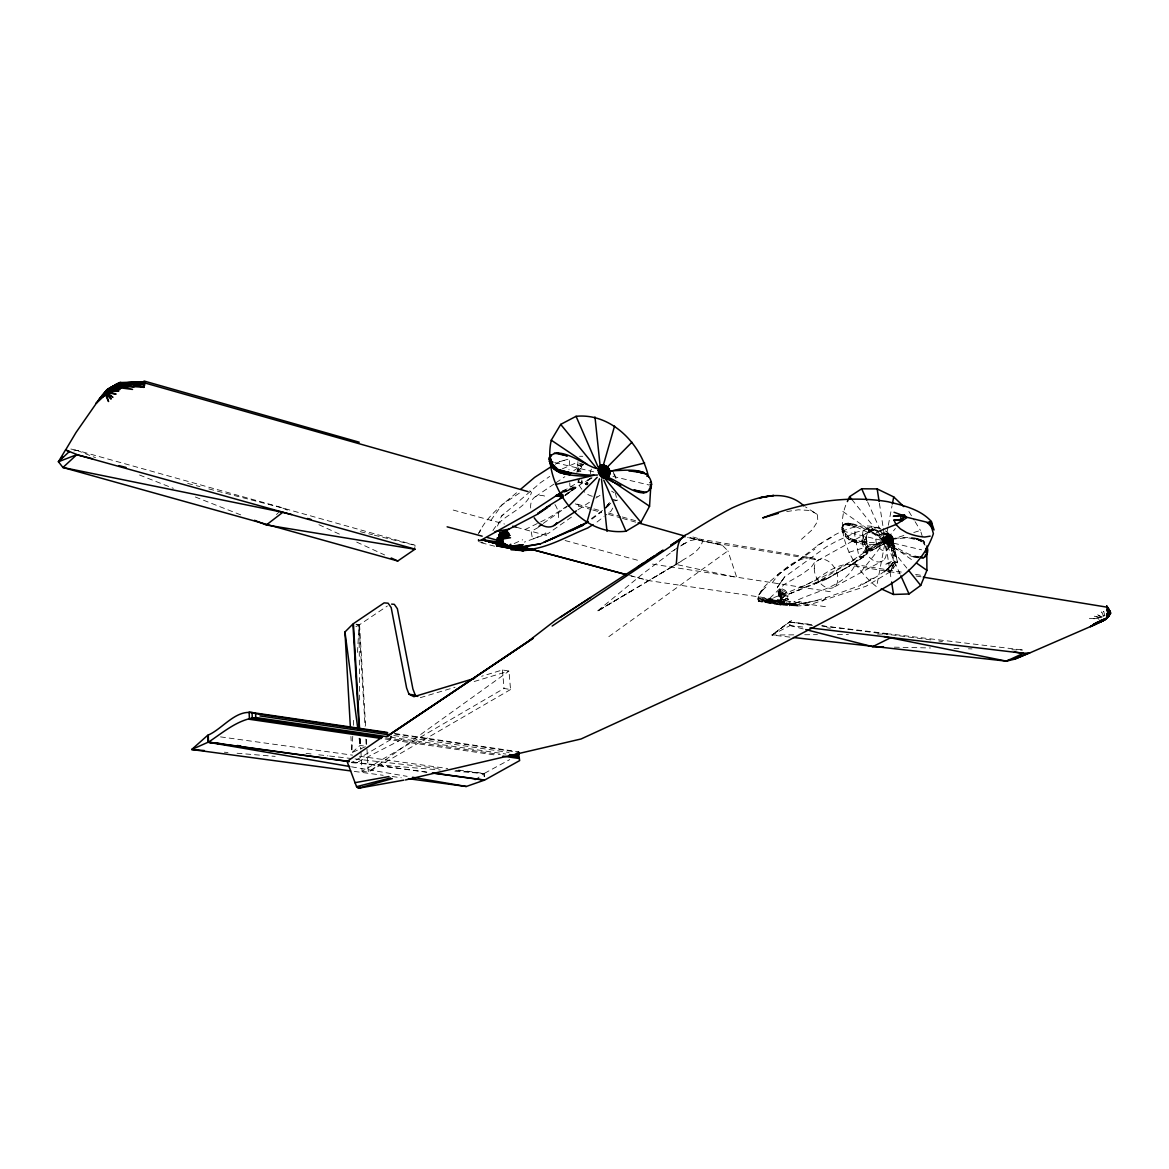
<?xml version="1.0" encoding="UTF-8"?>
<svg xmlns="http://www.w3.org/2000/svg" width="1169" height="1169" viewBox="0 0 1169 1169"><rect width="100%" height="100%" fill="white"/><g stroke="black" fill="none" stroke-linecap="round" stroke-linejoin="round"><path stroke-width="0.75" stroke-dasharray="5 3.75" d="M887.972 527.029L876.604 586.765C852.785 568.017 833.497 533.093 846.59 503.225M880.754 528.607C843.273 514.959 808.597 556.576 779.84 572.664C772.168 580.774 757.278 588.591 758.316 601.29L798.179 605.951L781.593 603.628L779.738 589.6L782.324 588.781L785.334 590.447L787.643 593.954L780.395 596.994L781.593 603.628L798.179 605.951L808.524 605.104L865.922 586.283L890.457 571.685L897.485 562.742L894.051 545.251L885.795 534.803L889.039 533.663L891.742 536.892L893.496 541.992L891.772 537.813M879.161 528.169L871.358 526.941L864.432 529.309L862.795 531.807L862.664 534.861L864.739 539.815L865.893 551.388L867.982 552.776L868.991 551.929L867.53 544.462L860.574 539.596L867.281 543.205L864.607 544.637L868.333 548.568L868.991 551.929L863.014 552.031L863.306 557.072L850.886 565.255L824.876 579.882L784.867 595.664L779.226 600.837L776.552 600.428L781.36 603.467L770.707 599.551L759.879 601.582L759.675 600.355L758.067 599.989L759.061 597.023L757.892 599.2L779.591 602.371L788.447 599.376L787.497 598.002L778.978 601.801L758.067 599.989M854.963 531.354L854.773 535.256L858.864 556.298L860.764 558.724L850.886 565.255L867.982 552.776L863.014 552.031L863.306 557.072L861.436 556.736L850.886 565.255M352.76 736.251L351.825 752.661L366.262 746.333L360.023 745.442L351.825 752.661L350.905 736.441M353.374 725.321L353.681 719.856M357.495 652.419L359.044 625.079L355.99 624.538M800.4 587.145C818.329 581.724 833.965 561.105 853.867 564.788L854.568 565.942C843.638 587.466 813.317 591.646 793.678 602.02M682.375 544.579L690.426 540.589L698.638 538.909L814.866 558.402L815.465 561.164L810.979 567.623L802.139 574.111L784.326 584.368L769.538 598.455M893.014 568.441L893.204 556.049L889.536 539.932L893.087 540.18L894.709 548.422M758.666 594.963L763.722 588.796L758.666 594.963L757.892 599.2M782.251 599.609L780.834 599.522L778.583 592.595L779.738 589.6L782.835 602.926L782.163 603.73L797.784 605.79L781.593 603.628L781.082 600.939L782.251 599.609L788.783 599.215L781.287 602.05L786.883 603.818M891.786 548.626L891.523 551.183L890.924 543.76L894.051 545.251M868.275 531.647L868.947 532.07L869.254 529.382L863.979 541.554L864.607 544.637L862.664 534.861M853.019 563.794L827.067 578.67L825.007 578.801L824.876 579.882L847.204 567.36M808.524 605.104L789.572 603.891L781.082 600.939L780.629 599.361L781.886 597.549L780.556 597.958L778.393 594.524L780.234 596.102L788.227 596L781.886 597.549L780.395 596.994L780.907 588.884M391.834 736.309L391.703 737.361L505.899 754.049M782.163 603.73C809.606 606.55 835.163 593.925 860.574 585.479L860.72 584.412C873.579 579.707 885.138 571.787 894.972 562.347L890.457 571.685L886 570.998L884.246 572.036L893.467 562.099L893.423 560.579L884.582 564.539L893.467 562.099L897.485 562.742L894.913 549.839L891.436 545.149L894.343 546.785L889.536 539.932L893.087 540.18L885.985 536.6L886.672 536.147M869.809 550.95L870.204 548.217L890.749 536.513L892.21 537.901L891.976 539.523L870.657 551.154L869.049 550.234L869.356 548.013L889.989 536.615L891.976 539.523L889.989 536.615L889.77 538.237L891.231 539.625M781.213 602.693L780.454 602.868L780.965 601.217L780.249 602.736L779.504 600.676L779.811 602.459L779.022 602.152L779.226 600.837L784.867 595.664M575.294 503.897L578.407 504.847L578.903 506.045L577.618 509.903M575.966 487.707L561.164 492.397L578.231 482.271L581.972 482.519L579.283 481.57L579.123 482.534L582.001 483.411L581.899 481.248M874.003 578.1L870.569 579.137L870.394 580.233L860.574 585.479M866.024 536.849L867.851 546.142L866.565 547.238L865.893 551.388C834.841 573.131 799.669 588.928 764.073 600.968L774.784 603.803L782.835 602.926L788.315 603.862L782.572 601.451L789.294 602.123L791.545 603.876L799.874 601.699L804.462 603.043L817.292 600.501L813.113 601.319M888.323 525.246L892.035 505.768M834.608 574.549L834.812 573.438M806.04 602.751L800.21 603.92L799.874 601.699L793.386 603.891L782.66 603.686L782.835 602.926M886.891 550.058L892.531 544.067L893.657 539.26C892.575 532.582 883.939 532.918 879.176 534.993M577.194 464.736L581.724 466.475L577.53 470.186L581.212 470.201L577.632 471.823L583.419 464.268L577.194 464.736L581.724 466.475L580.905 471.545L577.632 471.823L577.924 461.623M569.61 460.644L568.982 469.806M892.531 544.067L893.657 539.26L891.772 535.563L887.213 533.678L893.291 537.93L892.941 542.562L892.648 536.659L891.436 537.053L890.179 535.49L890.763 534.759L892.561 537.272L893.701 540.502L892.941 542.562M843.784 524.896L841.899 527.614L843.39 526.298L843.419 527.964L841.928 529.279L842.294 526.211C852.04 520.57 863.628 532.962 873.623 533.838C887.183 543.044 900.188 553.595 916.73 557.861L918.366 557.452C901.752 553.142 888.937 542.036 875.201 532.962C865.323 531.603 853.589 519.284 843.784 524.896L841.928 529.279C844.5 546.697 879.293 548.217 888.557 538.704C900.203 538.602 914.83 534.394 924.737 542.299L923.086 542.723C913.194 534.642 898.61 539.304 886.979 539.581L882.639 543.424M883.735 535.212C882.171 539.596 885.634 545.689 890.486 545.675L893.408 541.539L887.286 535.373L884.597 534.145L883.735 535.212L892.561 537.272L892.824 542.284L891.684 545.134M885.781 533.619L888.703 534.262L891.991 542.664L889.068 545.616L892.561 537.272L887.885 534.628L884.597 534.145L887.885 534.628L892.824 542.284L890.486 545.675L891.991 542.664L892.561 537.272L889.697 534.306L887.885 534.628C885.503 537.477 888.411 542.723 891.991 542.664L893.408 541.539M860.764 558.724L861.436 556.736L862.094 557.861M780.351 593.297L783.844 589.322L780.234 596.102L778.934 590.886L780.234 596.102L786.635 592.04L780.03 594.963L782.324 588.781M579.839 478.136L578.231 482.271L582.001 483.411L581.811 479.831M497.526 526.05L501.355 516.245L540.516 482.709L549.751 476.397M426.933 772.124L352.95 761.969L390.402 739.787L391.425 738.019M886.979 539.581L888.557 538.704L884.217 542.562C870.817 542.197 847.306 545.66 843.419 527.964L842.294 531.047L843.784 529.732L842.995 532.918L844.486 531.603L844.033 534.891L845.538 533.575L845.406 536.805L846.897 535.49L847.101 538.485L848.592 537.17L849.118 539.946L860.121 542.942L851.456 541.159L850.608 538.631L849.118 539.946M890.383 539.128L891.596 536.995L869.049 550.234M612.746 508.12L610.978 511.145L605.396 515.485M478.223 533.926L481.394 528.636L479.071 532.816C487.429 515.12 503.971 503.591 518.378 491.199M606.053 507.58L609.955 501.91M490.878 520.322L502.1 504.687L520.278 492.5M606.623 506.645L610.452 501.165M591.149 477.858L585.304 481.716L587.51 484.857L585.581 484.419L585.304 481.716L591.353 477.683M585.581 484.419L587.233 482.154L585.304 481.716M605.06 508.325L609.94 501.72M860.881 571.948L895.396 528.461M868.947 532.07L872.629 528.972M772.212 582.834C781.623 569.873 796.367 556.941 813.361 557.671M492.967 530.58C501.983 514.389 525.29 510.619 531.5 492.602L529.776 490.688M868.333 548.568L865.893 551.388L868.991 551.929L866.609 550.57L868.83 551.11M887.607 568.865L893.35 563.779L890.457 571.685L887.607 568.865L893.467 562.099L886 570.998M868.83 581.081L870.569 579.137M276.468 514.565L280.253 510.663M607.529 506.484L610.759 503.167M605.878 508.179L610.569 503.357M762.188 590.535L768.106 585.099M783.069 597.33L780.614 599.565M848.84 566.424L851.222 564.291M801.408 539.333L812.353 529.615L817.876 521.009L817.292 514.389L805.412 506.893M822.172 601.202L826.571 597.286L824.598 599.039M844.632 524.603L846.122 523.288L856.921 525.626L848.051 523.098L844.632 524.603L855.43 526.927L846.561 524.413L848.051 523.098M849.878 525.042L851.368 523.727L846.561 524.413M851.456 541.159L852.961 539.859L861.611 541.642L850.608 538.631M856.366 540.852L854.875 542.168L852.961 539.859M883.896 540.399L892.561 537.272L888.045 540.268L883.896 540.399L887.037 537.667L892.561 537.272L887.549 544.973L890.997 542.621L889.697 534.306L888.732 534.321L890.763 534.759L889.945 542.168L886.087 543.804L892.561 537.272L883.326 536.717L887.286 535.373M501.355 516.245L504.058 513.951M780.965 594.159L785.334 590.447M865.308 548.319L866.565 547.238M867.588 533.21L869.838 531.311L875.932 530.507L872.995 529.119L868.523 528.943L856.672 532.085L836.01 541.437L826.264 546.902L784.633 576.96L777.327 587.349L779.811 602.459L775.412 600.267L781.36 603.467M863.833 556.269L867.982 552.776M602.503 510.458L590.798 519.021L590.535 520.22L601.582 511.774M571.451 517.122L548.232 533.459L524.355 542.095M597.038 522.002L604.008 516.566M791.588 620.432L772.168 635.015L789.528 621.981L812.996 624.772M868.64 549.269L871.373 549.898L892.356 538.851L882.8 533.079L889.039 533.663L885.342 530.872M677.289 547.764L642.059 574.388L597.096 611.358L677.582 563.487C686.408 557.131 699.588 552.586 702.627 541.101L700.611 539.187L690.178 536.22M475.067 780.015L483.849 773.557L484.375 780.161M564.788 495.802L582.001 483.411M565.708 495.086L574.987 488.423L569.946 486.932L569.741 482.782M608.83 636.652L727.907 550.877L722.384 545.295L684.113 536.732M543.293 523.391L567.097 506.645M777.297 575.104L814.91 549.152M579.283 481.57L578.231 482.271L578.071 479.012M759.675 600.355L758.316 601.29L780.001 604.914L798.179 605.951L793.386 603.891M535.3 496.767L554.515 483.732M555.991 482.724L564.861 476.704M573.731 470.683L581.125 465.671M356.487 624.188L359.555 624.728L387.377 605.995M843.214 525.202L846.122 523.288M577.895 509.845L589.834 502.012M595.81 498.096L600.281 495.159A17.579 12.333 56.5 0 1 596.614 496.504M592.098 477.858L586.239 481.613L586.575 484.96M671.488 551.71L674.542 549.81M680.65 545.996L686.758 542.197L681.352 545.368M813.77 584.295L855.197 559.279M562.274 468.871L576.726 462.617M671.547 567.082L681.659 561.018M555.246 464.268L559.542 461.711L568.587 459.052M632.341 590.433L597.096 611.358L673.841 565.679L648.81 580.628L629.609 575.513M360.9 751.229L362.069 771.277L504.014 688.453L510.546 689.535L508.968 671.079L502.465 669.954L481.628 676.252M510.546 689.535L368.337 772.11L362.069 771.277M817.467 545.353L822.041 542.767M827.141 539.888L831.714 537.302M817.599 560.565L865.849 533.678M789.528 605.907L789.309 604.694L780.001 604.914L779.591 602.371L787.497 598.002M881.777 538.339L883.369 537.462L884.787 541.525L889.288 543.76L887.695 544.622M538.383 527.394L531.164 531.369L532.553 539.274L545.762 533.356L545.631 529.747M884.787 541.525L886.365 540.663M891.976 539.523L870.657 551.154L869.356 548.013L870.963 548.933L871.241 550.745L868.772 548.422M458.599 770.035L484.156 773.483L509.757 759.602M834.578 586.809L883.194 560.535M816.912 583.01L825.007 578.801L788.286 594.305M779.591 602.371L777.37 601.129L758.345 598.776L779.811 603.876L788.447 599.376M870.963 548.933L892.21 537.901L889.77 538.237M524.983 529.601L549.079 517.735L567.491 505.841M401.683 739.451L356.37 762.758L351.723 762.13M814.705 583.886L825.007 578.801M355.917 626.613L359.044 625.079L365.079 726.417M563.458 492.222L573.102 487.868L565.08 495.145L574.987 488.423L562.713 490.571L576.741 487.152L569.946 486.932M514.17 543.541L522.718 539.757M863.672 539.99L866.463 539.114L866.434 535.899M564.583 492.164L571.334 489.475M789.207 593.925L800.37 589.541M779.226 600.837L770.707 599.551L781.593 603.628L764.073 600.968L774.784 603.803L758.316 601.29L771.876 599.755L777.37 601.129M848.884 552.323L905.376 535.051M913.763 532.494L920.456 530.434L925.205 545.908M420.256 697.688L455.048 687.255M474.176 681.512L508.968 671.079L368.337 772.11L366.818 746.64M869.838 531.311L876.37 529.382L875.976 527.277M559.542 461.711L565.475 459.972M889.828 534.613L885.795 534.803L886.774 535.373L889.828 534.613L880.447 531.72M781.301 595.109L787.643 593.954M887.403 538.997L893.291 537.93L892.371 538.88L892.882 540.779L893.657 539.26L887.037 537.667L883.369 538.5L886.993 536.425L893.701 540.502M73.852 450.883L76.949 450.357L283.03 507.945M786.722 511.598L798.281 509.801L810.555 510.517L817.292 514.389M584.909 483.44L587.905 483.133L588.007 484.171L584.792 482.402M612.907 500.946L617.203 500.566L616.925 496.445M779.811 603.876L789.06 603.233L780.001 604.914L759.821 598.557M762.173 598.557L765.169 598.776L768.793 600.793L774.93 600.428M887.709 537.082L891.742 536.892L886.774 535.373M793.751 634.84L771.891 635.03L789.25 621.981L812.718 624.772M804.681 634.738L817.438 634.635M837.472 634.46L848.402 634.372M877.554 634.109L890.31 634.007L1022.948 650.008M579.517 456.29L582.776 456.29M783.902 603.891L794.642 604.037M894.343 647.173L930.48 647.977M953.977 648.488L959.398 648.62M968.443 648.81L972.053 648.897M1011.813 649.774L1022.656 650.008M1098.378 618.547L1089.61 618.328L1099.181 619.175M782.66 603.686L789.572 603.891L789.294 602.123M479.933 542.095L483.192 542.284M224.36 752.208L227.984 752.5M237.059 753.245L275.168 756.387M351.387 762.656L440.289 769.976M454.814 771.16L483.849 773.557L454.814 770.254M893.043 555.202L896.228 556.517L892.561 552.703L893.043 555.202L896.228 556.517L891.436 545.149M916.16 538.982L921.011 539.523L921.435 541.218L924.737 542.299M306.073 753.362L311.509 753.976M318.772 754.809L327.846 755.832M329.658 756.036L353.243 758.725M355.055 758.929L440.304 768.603M789.893 637.105L771.891 635.03L790.171 625.517L789.528 621.981M822.012 625.839L890.588 633.993M821.734 625.853L931.664 639.998M812.455 625.532L789.25 621.981L789.879 625.532L806.42 627.461M765.169 598.776L771.876 599.755M354.28 771.408L383.184 775.295M392.214 776.523L401.245 777.736M352.556 762.071L426.597 772.227M220.517 736.879L352.57 755.159M359.394 756.226L447.771 768.53M938.853 641.05L942.448 641.576M385.741 737.887L500.317 754.575M385.054 738.998L497.57 755.349M825.387 606.696L648.81 580.628L631.26 575.952M394.362 733.445L518.422 751.769M395.034 734.103L514.521 751.696M393.778 735.535L509.114 752.456M764.073 600.968L781.593 603.628M830.311 591.719L650.782 563.838M826.731 627.724L830.311 628.264M901.314 572.079L852.362 564.072M915.575 574.403L922.867 575.601M815.567 559.571L702.627 541.101L688.687 537.155M854.568 565.942L899.94 573.351M916.116 575.996L921.508 576.872M764.804 600.866L771.832 602.05M351.533 766.82L407.119 776.348M858.864 556.298L863.306 557.072M882.8 533.079L887.972 534.043M920.105 556.999L913.179 555.699L918.206 557.058M918.469 557.408L911.542 556.108L918.249 557.92M677.801 564.802L736.777 577.457L727.907 550.877M70.856 449.028L77.169 450.226M722.384 545.295L687.577 537.521M494.648 546.215L478.311 541.992M554.749 462.573L595.606 472.291M612.98 476.426L649.116 485.018M842.557 531.033L921.596 549.839M1101.213 617.787L1093.526 615.931L1100.204 618.094M885.737 570.516L890.457 571.685L888.221 568.324M360.184 531.647L372.502 534.73M374.255 535.168L414.732 545.265L414.82 549.255M789.879 625.532L803.98 629.127M187.698 483.425L200.016 486.625M208.827 488.905L282.781 508.062L414.98 545.163L415.068 549.152M579.342 463.187L582.06 463.918M453.221 510.064L504.526 524.033M516.45 527.277L549.445 536.264M565.109 540.531L640.305 560.988M611.898 499.061L617.203 500.566L615.362 493.055M577.135 504.131L601.48 511.043M608.435 513.03L620.607 516.479M622.346 516.976L636.272 520.921M578.903 506.045L591.105 509.509M592.844 509.991L601.553 512.46M608.523 514.433L620.724 517.896M622.463 518.393L636.404 522.338M614.12 492.704L611.592 491.126M877.685 530.565L872.995 529.119L875.391 530.068M884.115 533.838L882.171 533.152L890.676 539.757M76.949 450.357L95.551 457.693M139.52 475.009L173.333 488.335M195.325 496.986L242.67 515.646M872.381 530.565L868.523 528.943L873.521 530.419L871.358 526.941M282.781 508.062L289.357 511.087M318.918 524.706L340.281 534.525M356.706 542.095L384.63 554.954M1102.133 617.071L1096.61 614.236L1101.213 617.174M780.249 602.736L775.412 600.267L780.775 603.087M893.423 560.579L897.485 562.742M776.552 600.428L779.022 602.152L778.846 598.586M842.834 511.467L913.53 560.988M896.228 556.517L891.552 547.384L894.913 549.839M777.926 601.348L779.022 602.152M890.924 543.76L894.343 546.785M895.629 553.478L892.093 550.292L895.162 555.407L892.502 548.086M867.383 527.643L870.963 530.989M851.821 499.426L875.245 528.666M876.355 530.054L907.422 568.85M923.086 542.723L924.358 544.462M587.233 482.154L587.905 483.133M778.583 592.595L780.001 594.904M908.868 511.467L914.216 520.22M915.108 521.681L920.456 530.434M867.851 546.142L864.739 539.815M867.588 501.881L879.38 528.096M880.125 529.732L900.115 574.169M1103.551 616.121L1101.68 611.928L1103.054 616.311M614.529 473.956L615.931 478.545M613.257 472.101L614.368 475.725M1104.822 615.8L1103.668 611.329L1104.047 615.975M768.515 599.186L768.793 600.793M879.409 503.342L883.048 526.781M883.326 528.578L891.333 580.262M359.073 738.238L360.023 745.442L359.964 738.15M502.465 669.954L504.014 688.453M484.156 773.483L484.419 776.771M390.972 735.812L391.147 738.676M390.183 736.28L390.402 739.787M359.555 624.728L365.619 726.621M366.379 739.363L366.715 744.828M365.839 739.086L366.16 744.521M360.154 738.457L360.783 749.402M359.599 738.194L360.023 745.442M866.463 539.114L866.609 551.52M359.044 625.079L359.672 701.678M592.347 496.284A17.579 12.333 56.5 0 1 583.74 491.331M581.884 489.314A17.579 12.333 56.5 0 1 577.778 482.183M576.799 472.364A17.579 12.333 56.5 0 1 583.506 464.634M530.682 508.033A17.155 12.318 56.4 0 1 547.545 497.38M554.983 504.555A17.155 12.318 56.4 0 1 558.285 518.846M590.55 473.723A9.41 6.576 56.5 0 1 591.47 469.09M892.648 536.659L892.371 538.88L891.772 535.563L888.922 541.364L884.831 542.241L892.648 536.659M782.806 579.503L777.327 587.349L784.633 576.96L782.806 579.503M844.69 523.887L842.294 526.211L844.69 523.887M921.011 539.523L911.002 538.398L921.435 541.218L923.072 540.794L912.638 537.974L921.011 539.523M875.888 539.83A8.578 5.465 60.7 0 0 885.328 550.76A8.578 5.465 60.7 0 0 885.503 538.047A8.578 5.465 60.7 0 0 875.888 539.83M814.267 568.266A15.665 10.287 60.8 0 0 831.641 588.139A15.665 10.287 60.8 0 0 832.255 564.729A15.665 10.287 60.8 0 0 814.267 568.266M862.59 541.481A16.03 10.258 60.8 0 0 880.257 561.865A16.03 10.258 60.8 0 0 880.593 538.061A16.03 10.258 60.8 0 0 862.59 541.481"/><path stroke-width="1.5" d="M1105.289 619.57L1093.526 624.407L1106.561 618.357L1110.112 614.266L1106.897 613.959L1109.337 615.376L1106.064 619L1110.535 613.243L1106.795 606.17L1110.535 613.243L1106.064 619L1103.697 620.418L1097.633 622.492L1104.267 620.14L1103.741 619.438L1105.289 619.57L1107.028 617.466L1106.064 619L1093.526 624.407L1104.267 620.14L1090.545 626.54L1029.86 652.901L1023.372 653.31L1014.371 652.01M478.516 539.654L478.559 540.955L481.876 539.698L501.852 545.134L522.894 547.048L532.976 549.693L523.098 550.672L496.562 545.777L501.18 544.769L498.988 543L497.424 537.886L498.871 542.504L497.497 540.268L498.403 538.514L497.424 537.886L497.307 541.642L498.988 543L501.749 542.284L507.653 545.791L503.094 544.462L498.915 541.115L499.674 544.433C530.448 559.586 559.308 539.347 587.671 528.023L593.034 524.589M1110.112 614.266L1106.663 610.423L1107.496 607.252L923.305 577.165M606.112 478.34L605.323 465.846C594.51 461.404 597.169 479.582 606.112 478.34C613.433 475.388 608.874 463.64 601.275 465.189L609.444 469.865L609.341 475.052L609.78 471.312L605.323 465.846L603.014 465.306L607.909 468.93L609.736 472.656L608.728 476.674L609.736 472.656L598.645 466.855L608.742 468.477L609.414 473.124L609.78 471.312L598.017 468.462L607.909 468.93L609.312 473.766L607.617 477.8L608.538 474.556L607.763 467.264L604.811 466.051L608.917 471.063L609.444 469.865L597.958 470.391L607.909 468.93L606.112 478.34L609.312 473.766L599.77 465.73L604.11 465.773L607.485 474.935L608.538 474.556L603.072 466.139C599.829 469.134 603.438 475.155 607.485 474.935M921.567 557.978C927.645 558.022 928.566 550.453 926.871 546.011M1109.06 609.619L1108.227 612.308L1110.535 613.243L1107.452 608.669M648.459 476.806C641.386 444.205 611.372 412.803 576.069 416.31L560.682 424.405L551.271 440.187C541.612 483.718 579.181 536.907 625.985 531.223L640.875 522.338L649.555 506.25L650.841 485.427M778.306 513.381L762.729 517.911C801.876 502.743 845.888 494.692 887.768 501.691C903.14 505.388 920.427 509.26 931.415 521.549L927.777 522.879L934.06 529.937L931.883 523.449L900.583 515.69L893.364 516.26L904.368 514.886L902.366 520.541L895.965 524.486L876.648 532.143M501.764 531.939L501.18 544.769L483.235 539.888L500.785 544.9L503.021 542.898L508.69 545.908L527.424 548.232L503.43 545.324L501.72 534.116L503.328 530.858M606.916 477.171C617.159 479.173 647.611 506.133 651.601 484.331C649.453 464.546 621.747 471.56 608.421 470.654M676.106 564.437C677.991 553.741 674.791 538.5 687.723 533.97C702.248 524.939 716.772 515.909 731.955 508.033C753.742 498.184 783.595 486.815 803.936 505.943M405.424 779.957L581.051 738.983L739.743 666.125L847.218 609.517L887.885 585.771C908.474 573.599 925.614 556.751 933.388 533.634L930.495 523.551L930.685 522.222L931.883 523.449L931.415 521.549L927.251 522.938M528.067 491.623L145.175 383.052C129.686 380.656 112.516 383.081 101.937 395.736L108.805 388.839L121.006 382.307L109.141 389.102L106.993 392.828L98.576 400.09C108.103 384.469 128.064 386.048 143.933 387.348L144.898 381.752L121.737 382.511L122.19 384.922L119.939 389.482L108.498 391.045L98.576 400.09L76.043 432.457L65.683 449.846L69.409 451.555M144.898 381.752L133.88 381.825L134.976 383.403L133.821 387.056L122.19 384.922L108.98 390.125L100.066 398.132M892.371 504L893.715 496.913L877.174 488.92L861.685 488.788L849.6 496.65L847.35 501.589M606.579 466.358L604.373 478.238L607.909 468.93L606.579 466.358L604.811 466.051M562.274 491.711L530.916 512.256L481.876 539.698L498.578 542.036L497.497 540.268L501.063 533.254L498.403 538.514L501.063 533.254L537.638 514.17L537.886 513.001M585.786 522.938L581.402 525.1L581.154 526.255L540.399 543.833L519.094 547.121M604.768 469.543L605.732 468.214L607.632 469.266L607.851 471.253L606.083 471.428L604.768 469.543L608.055 470.333M606.083 471.428L606.755 468.462L603.818 470.347M1095.265 623.121L1106.561 618.357L1108.197 610.992L1106.546 615.727M586.867 522.558L599.419 478.808M603.365 465.087L614.558 426.086M881.221 588.869L893.54 594.466L909.029 593.954L920.719 585.435L926.915 570.355L926.783 551.067M549.868 456.173C546.42 476.265 575.835 475.564 588.723 476.382M551.286 454.683L549.05 459.461L550.643 456.173L549.211 457.678C558.534 443.636 585.771 466.446 596.979 468.564M607.763 467.264L602.576 477.507L607.909 468.93L602.853 472.232L600.866 476.207L607.909 468.93L598.44 472.466L602.853 472.232L608.742 468.477L607.909 469.076L607.763 467.264L606.506 467.352M498.403 538.514L500.668 534.145M498.915 541.115L499.411 543.337L501.077 542.387L498.783 538.018L501.691 540.794L502.875 538.763L498.637 534.584L501.618 539.143L510.517 537.769L501.545 537.17L501.18 534.803L503.386 530.624M1106.663 610.423L1109.001 610.803L1107.496 607.252L1110.141 611.738L1106.561 618.357L1100.497 620.491M62.805 456.524L58.45 461.74L76.759 454.683L415.068 549.152L397.767 561.003L62.951 467.498L58.45 461.74L65.464 449.977L76.979 454.551M1106.561 617.568L1110.141 611.738L1106.795 606.17M1108.446 608.742L1110.55 612.395L1106.561 618.357L1109.337 615.376M523.8 550.541L501.852 545.134L501.18 534.803L505.914 530.054L509.786 535.475L500.916 538.237L501.691 540.794L502.948 540.94L501.749 542.284L501.004 540.414M561.997 492.88L556.137 495.524L563.049 497L547.18 506.791L537.638 514.17M104.728 392.287L107.475 389.379L117.733 383.461L106.35 390.446L109.638 391.045L105.634 391.22L106.379 394.771L104.728 392.287L108.249 388.926L120.086 382.409L108.805 388.839L103.486 393.807L109.141 389.102L105.634 391.22L107.475 389.379L116.199 384.543L106.35 390.446M556.678 471.107L555.786 467.995L554.354 469.485L553.887 466.139L552.455 467.629L552.426 464.049L550.994 465.54L551.373 461.901L549.941 463.392L550.731 459.87L549.298 461.36L550.482 457.97L552.426 464.049L558.11 469.617L559.425 472.495L569.902 474.672L556.678 471.107L558.11 469.617C570.793 473.416 584.193 475.622 597.432 475.023M559.425 472.495L560.857 471.005L571.349 473.197L558.11 469.617M564.963 472.188L563.531 473.679L560.857 471.005M568.748 506.075L597.213 477.317M605.893 468.55L631.947 442.233M350.393 727.439L344.957 631.976L352.921 623.998L359.073 729.135M500.054 532.45L501.545 537.17L502.319 535.11L507.565 531.471L501.72 534.116L501.501 535.957L508.895 533.327L501.545 537.17L499.528 533.985M106.043 393.778L111.143 399.053L106.54 393.295L96.048 403.363L106.993 392.828L112.896 397.358L106.54 393.295L105.327 394.479L108.556 401.522L106.043 393.778L106.993 392.828L116.096 394.114L107.826 391.936L98.576 400.09L108.98 390.125L122.219 383.008M104.158 395.59L106.54 393.295L102.551 397.139M58.45 461.74L69.19 451.687M521.096 488.89L534.628 477.376L550.964 466.811M930.173 536.133L924.854 537.039A84.504 52.4 59.6 0 1 906.53 532.596L900.378 528.885L895.965 524.486L893.964 520.088L901.182 519.504L904.236 517.049L901.489 514.974L900.583 515.69L901.182 519.504L902.366 520.541L906.852 517.706L904.368 514.886M508.69 545.908L510.751 544.272L510.838 546.142L527.424 548.232L503.43 545.324L532.976 549.693L501.852 545.134L483.235 539.888M254.506 520.307L266.342 524.969L282.781 512.314L291.578 514.506M550.336 505.476L539.391 512.197M561.763 497.161L560.083 498.374L563.049 497L556.137 495.524L561.208 493.508M1092.533 625.123L1090.545 626.54L1103.697 620.418L1097.633 622.492M538.836 526.532L541.802 524.428M382.774 736.704L347.076 761.487L356.56 786.679L358.474 788.242L403.787 780.147M552.148 626.029L679.788 540.166M539.786 512.723L547.224 507.741L547.18 506.791M388.196 735.447L533.108 638.303L386.837 736.587L528.067 641.43L555.202 620.476L654.026 556.137M883.852 636.477L1006.421 661.143L1014.502 659.199L1023.372 653.31L1006.421 661.143L793.488 637.529M387.889 733.051L255.587 713.587C237.102 707.23 223.264 728.579 208.257 735.053L208.477 742.125C223.498 732.247 237.409 719.739 255.748 717.503L386.34 736.587M602.809 470.143L605.732 468.214L607.091 471.662M599.449 474.468L602.853 472.232M1014.502 659.199L1029.568 652.901L1014.502 659.199L1018.71 656.437M554.004 525.509L576.405 510.824M560.258 617.364L590.535 597.593M637.485 566.98L643.534 563.02M646.574 561.047L663.218 550.175L657.066 554.164M681.395 538.324L670.758 545.251L684.113 536.732M588.328 521.622L581.154 526.255L583.287 524.881M360.227 787.146L358.474 788.242L392.287 778.598M931.591 527.745L932.497 527.234L930.495 523.551M573.044 529.747L581.402 525.1L543.863 542.343M511.043 549.766L523.098 550.672L496.562 545.777L503.094 544.462M605.191 470.61L607.632 469.266M570.779 530.711L581.402 525.1M805.733 629.58L872.659 646.691L890.997 637.558M1006.421 661.143L1009.607 659.564M134.713 382.351L122.365 383.812L108.98 390.125L120.889 387.918L132.535 389.423L121.664 386.34M1100.716 621.82L1103.697 620.418L1090.545 626.54L1096.157 623.939M222.621 743.879L208.111 742.227L191.701 749.519L350.671 770.926M544.812 541.905L556.166 537.024M408.463 778.7L466.27 786.489L484.375 780.161L433.816 773.22M640.203 471.545L628.995 471.107M632.429 471.282L644.061 472.685L633.993 470.756L646.501 474.117M646.895 476.309L648.444 475.798M649.876 482.651L651.425 482.139M650.052 484.843L651.601 484.331M649.847 486.976L651.411 486.465M650.826 488.554L649.277 489.051L649.832 490.352M474.687 678.341L413.928 696.68L408.989 694.196L406.607 687.986L391.177 607.573L388.108 603.189L384.119 602.883L353.418 623.647L359.614 729.354M356.56 786.679L390.534 777.94M120.889 387.918L108.498 391.045L118.829 391.016L107.826 391.936M925.746 548.495L927.397 548.071M925.965 550.511L927.601 550.088M925.863 552.469L927.499 552.06M924.694 556.064L926.33 555.655L925.453 554.398M555.553 484.507L593.954 475.242M607.924 471.881L644.66 463.012M522.894 547.048L540.399 543.833M354.777 782.704L388.999 776.537M494.998 531.603L508.88 529.177M143.933 387.348L134.683 384.981L145.175 383.052L122.19 384.922L144.854 384.922M562.552 494.867L556.137 495.524L563.297 495.218M502.582 536.133L509.786 535.475M122.365 383.812L134.976 383.403M872.659 646.691L883.501 646.939M893.964 520.088L902.366 520.541M391.63 604.125L394.289 604.329L397.372 608.713L412.905 688.994L415.302 695.204L417.771 696.446M204.4 750.556L191.701 749.519L207.877 735.126L208.111 742.227L349.75 766.513M644.061 472.685L638.654 472.057L642.512 473.197M237.132 745.53L240.77 745.939M810.029 627.885L1023.649 653.31M497.307 541.642L498.432 541.788L497.658 541.905L499.674 544.433M208.477 742.125L349.341 761.472M432.355 772.87L484.682 780.059L519.65 760.595L518.422 751.769L519.08 753.917M208.111 742.227L348.947 761.574M509.479 754.575L516.61 755.612L519.007 758.476L502.933 756.138M382.131 737.361L252.285 718.438L252.051 712.476M509.275 755.89L518.218 757.191L517.852 753.026M381.489 738.487L249.421 719.286L249.129 712.096L387.173 732.393M259.971 715.91L388.4 734.746M408.989 694.196L415.302 695.204M266.342 524.969L414.82 549.255M412.496 777.268L466.27 786.489M499.879 543.717L501.852 545.134M920.105 556.999L923.568 557.657M646.399 492.441L633.89 490.03L643.958 492.733M282.781 512.314L62.951 467.498L76.759 454.683L92.599 458.789M554.354 453.046L567.418 455.895L556.765 452.9M549.415 461.317L552.966 462.15M307.403 518.466L310.925 519.343M119.019 465.627L126.062 467.454M530.185 548.992L626.131 574.578M447.113 526.824L482.183 536.176M497.965 540.385L503.225 541.788M529.542 548.816L625.999 574.549M487.21 537.477L497.497 540.268M512.665 526.255L516.45 527.277M481.876 539.698L500.785 544.9M514.535 548.29L523.098 550.672M144.006 380.992L359.248 442.218M638.157 522.835L685.195 536.162M501.136 543.936L499.411 543.337L500.77 544.433M894.037 512.256L901.489 514.974M391.206 557.978L397.767 561.003M614.777 482.885L620.754 485.676M606.974 478.983L613.287 482.183M551.271 440.187L587.379 464.458M606.828 477.522L649.555 506.25M916.496 563.063L926.915 570.355M604.972 468.637L607.851 471.253M893.715 496.913L903.827 506.615M560.682 424.405L596.336 467.951M605.498 479.144L640.875 522.338M849.6 496.65L851.821 499.426M908.532 570.224L920.719 585.435M499.558 533.59L501.004 535.709M861.685 488.788L866.843 500.244M900.861 575.82L909.029 593.954M576.069 416.31L598.09 467.016M603.788 480.152L625.985 531.223M500.113 532.143L501.18 534.803M877.174 488.92L879.132 501.545M891.611 582.03L893.54 594.466M344.957 631.976L357.875 729.237M594.977 416.953L600.194 466.489M601.494 478.983L607.003 531.354M516.406 753.172L516.61 755.612M255.587 713.587L255.748 717.503M556.736 522.733A17.155 12.318 56.4 0 1 534.204 517.794M522.864 544.696L513.191 546.478L526.079 547.881L510.838 546.142L522.864 544.696M771.204 495.802L759.572 497.833L773.673 495.451L771.204 495.802"/></g></svg>
